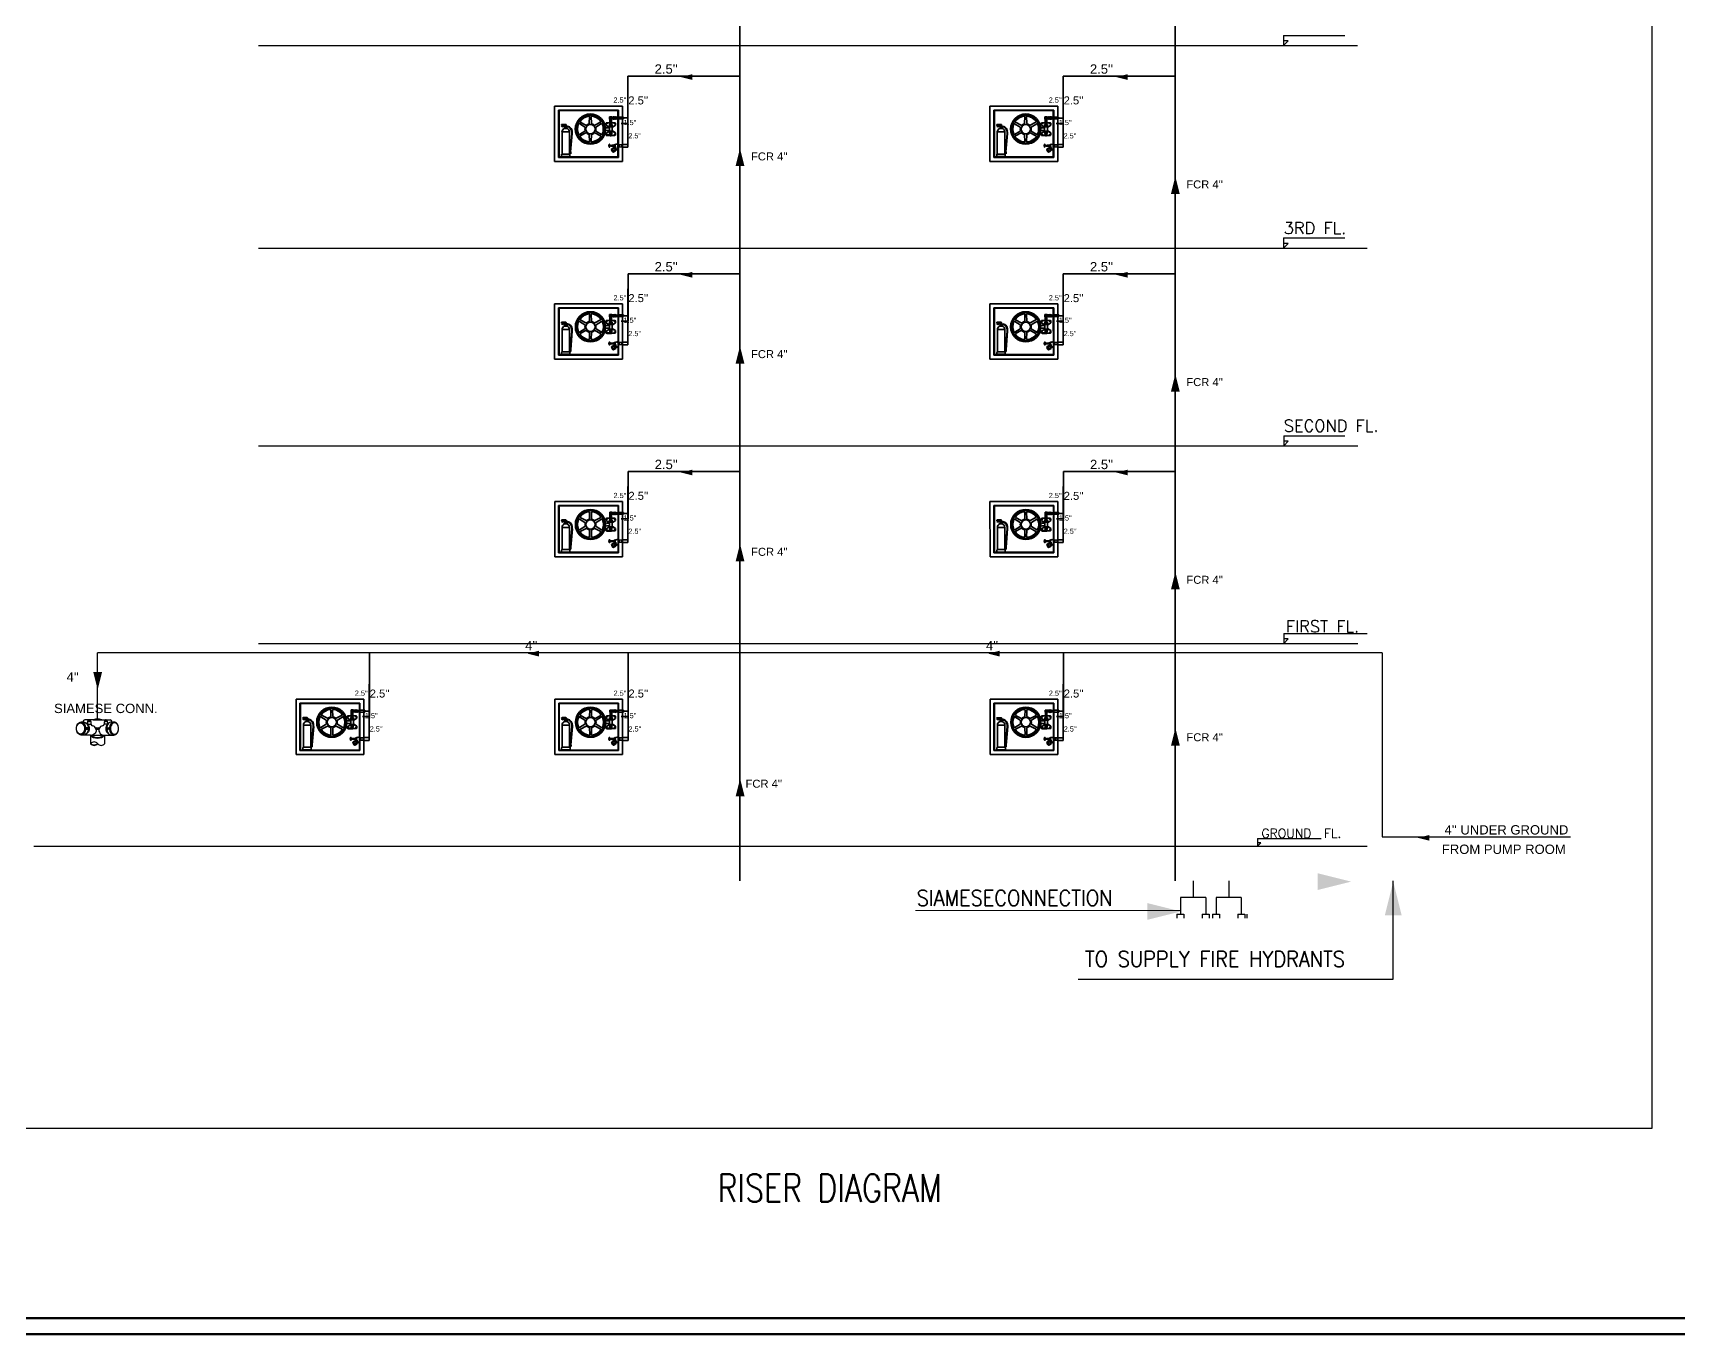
# Model space of a CAD drawing. Extents: x 846 to 947, y 375 to 797.
# Drawn here: x 880.08 to 922.23, y 375.03 to 408.38 of the extents above; entities that cross this region are included whole.
import ezdxf

# ---------------------------------------------------------------- set-up
doc = ezdxf.new("R2010")
doc.units = 0
doc.header["$MEASUREMENT"] = 0
for name, pattern in [('CONTINUA', [0]), ('DASHED', [19.05, 12.7, -6.35]), ('PHANTOM2', [1.25, 0.625, -0.125, 0.125, -0.125, 0.125, -0.125])]:
    doc.linetypes.add(name, pattern=pattern)
for name, color, linetype in [('COLOR_BLUE', 5, 'CONTINUOUS'), ('COLOR_GREEN', 3, 'CONTINUOUS'), ('CONSTRUCTION_CLASS', 7, 'CONTINUOUS'), ('Fire Piping', 1, 'CONTINUOUS'), ('FLOOR', 1, 'CONTINUOUS'), ('hvac-text', 3, 'CONTINUOUS'), ('PIP', 244, 'CONTINUOUS')]:
    doc.layers.add(name, color=color, linetype=linetype)
for name, color, linetype, lineweight in [('FF PIPE', 1, 'CONTINUOUS', 13), ('FF TEXT', 5, 'CONTINUOUS', 30), ('FIRE FIGHTING', 1, 'CONTINUOUS', 35), ('hvac', 4, 'CONTINUOUS', 40), ('text', 252, 'CONTINUOUS', 15), ('UG-BORDER', 20, 'CONTINUOUS', 80)]:
    doc.layers.add(name, color=color, linetype=linetype, lineweight=lineweight)
doc.styles.add('DAR ElYaum dim', font='arial.ttf')
doc.styles.add('IBA', font='ROMANS.shx', dxfattribs={"width": 0.8, "height": 0.2})
doc.styles.add('ROMANC', font='romanc', dxfattribs={"height": 250})
doc.styles.add('STYLE3', font='arial.ttf', dxfattribs={"width": 0.8})
doc.styles.add('TOM', font='SIMPLEX.SHX')
doc.dimstyles.new('Dar Elyaum Dimensions', dxfattribs={"dimtxt": 0.2, "dimasz": 0.01, "dimexe": 0.01, "dimexo": 0.01, "dimgap": 0.1, "dimtad": 1, "dimdec": 0, "dimlfac": 1000, "dimrnd": 5, "dimzin": 0, "dimdsep": 46, "dimtxsty": 'DAR ElYaum dim', "dimblk": 'Dot arrow 1-100', "dimcen": 0, "dimse1": 1, "dimse2": 1, "dimclrt": 256, "dimadec": 0, "dimazin": 0, "dimtfac": 1, "dimtdec": 0, "dimtix": 1, "dimtmove": 2, "dimatfit": 3, "dimldrblk": 'NONE', "dimfxl": 0.012, "dimfxlon": 1, "dimtolj": 1, "dimtzin": 0, "dimarcsym": 0})

# ---------------------------------------------------------------- blocks, each defined once
blk = doc.blocks.new('05ARRO')
at = {"layer": 'CONSTRUCTION_CLASS', "color": 3, "linetype": 'Continuous'}
blk.add_solid([(0, 0), (3.121, -0.78), (3.121, 0.781)], dxfattribs=at)
blk = doc.blocks.new('*E8080')
at = {"layer": 'FIRE FIGHTING', "color": 6, "linetype": 'CONTINUA'}
for major_axis in [(-242, 242), (-257, 257)]:
    blk.add_ellipse((2260957, 792612), major_axis=major_axis, ratio=1, start_param=3.839531, end_param=3.848297, dxfattribs=at)
blk = doc.blocks.new('A$C790876B6')
at = {"layer": 'FIRE FIGHTING', "color": 1, "linetype": 'CONTINUA'}
for p, q in [((0, 0.261), (0, 0.302)), ((0.013, 0.302), (0, 0.302)), ((0.013, 0.261), (0, 0.261)), ((0.013, 0.337), (0.013, 0.226)), ((0.035, 0.337), (0.035, 0.226)), ((0.092, 0.291), (0.037, 0.291)), ((0.092, 0.272), (0.037, 0.272)), ((0.092, 0.27), (0.092, 0.294)), ((0.095, 0.298), (0.101, 0.298)), ((0.101, 0.289), (0.095, 0.289)), ((0.101, 0.275), (0.095, 0.275)), ((0.095, 0.266), (0.101, 0.266)), ((0.126, 0.294), (0.1, 0.294)), ((0.126, 0.269), (0.1, 0.269)), ((0.101, 0.266), (0.101, 0.298)), ((0.192, 0.001), (0.113, 0.132)), ((0.114, 0.136), (0.123, 0.142)), ((0.124, 0.092), (0.122, 0.091)), ((0.159, 0.029), (0.122, 0.091)), ((0.205, 0.006), (0.123, 0.142)), ((0.126, 0.261), (0.126, 0.302)), ((0.202, 0.302), (0.126, 0.302)), ((0.202, 0.261), (0.126, 0.261)), ((0.134, 0.143), (0.126, 0.138)), ((0.163, 0.034), (0.128, 0.092)), ((0.131, 0.092), (0.129, 0.09)), ((0.165, 0.035), (0.13, 0.093)), ((0.134, 0.098), (0.131, 0.096)), ((0.133, 0.148), (0.217, 0.198)), ((0.212, 0.013), (0.133, 0.144)), ((0.162, 0.03), (0.159, 0.029)), ((0.164, 0.036), (0.162, 0.035)), ((0.171, 0.036), (0.168, 0.034)), ((0.205, 0.006), (0.195, 0)), ((0.211, 0.015), (0.203, 0.01)), ((0.226, 0.187), (0.206, 0.174)), ((0.206, 0.174), (0.233, 0.129)), ((0.211, 0.257), (0.211, 0.307)), ((0.298, 0.062), (0.215, 0.012)), ((0.217, 0.315), (0.234, 0.315)), ((0.234, 0.297), (0.217, 0.297)), ((0.234, 0.267), (0.217, 0.267)), ((0.217, 0.248), (0.234, 0.248)), ((0.299, 0.066), (0.22, 0.197)), ((0.275, 0.207), (0.231, 0.181)), ((0.233, 0.129), (0.253, 0.141)), ((0.234, 0.248), (0.234, 0.315)), ((0.245, 0.109), (0.265, 0.121)), ((0.273, 0.064), (0.245, 0.109)), ((0.246, 0.239), (0.246, 0.325)), ((0.255, 0.325), (0.246, 0.325)), ((0.246, 0.239), (0.255, 0.239)), ((0.255, 0.239), (0.246, 0.239)), ((0.255, 0.331), (0.255, 0.237)), ((0.27, 0.342), (0.261, 0.342)), ((0.261, 0.314), (0.27, 0.314)), ((0.261, 0.255), (0.27, 0.255)), ((0.261, 0.227), (0.27, 0.227)), ((0.293, 0.076), (0.273, 0.064)), ((0.334, 0.109), (0.275, 0.207)), ((0.275, 0.207), (0.292, 0.207)), ((0.276, 0.237), (0.276, 0.331)), ((0.284, 0.325), (0.276, 0.325)), ((0.276, 0.239), (0.276, 0.239)), ((0.334, 0.109), (0.29, 0.083)), ((0.342, 0.124), (0.292, 0.207)), ((0.334, 0.109), (0.342, 0.125)), ((0.413, 0.239), (0.424, 0.239)), ((0.424, 0.325), (0.414, 0.325)), ((0.424, 0.235), (0.424, 0.329)), ((0.43, 0.339), (0.439, 0.339)), ((0.439, 0.311), (0.43, 0.311)), ((0.439, 0.252), (0.43, 0.252)), ((0.439, 0.224), (0.43, 0.224)), ((0.445, 0.329), (0.445, 0.235)), ((0.445, 0.322), (0.47, 0.322)), ((0.445, 0.231), (0.47, 0.231)), ((0.47, 0.322), (0.571, 0.336)), ((0.47, 0.231), (0.47, 0.322)), ((0.47, 0.231), (0.571, 0.217)), ((0.571, 0.336), (0.571, 0.217)), ((0.571, 0.336), (0.598, 0.336)), ((0.571, 0.217), (0.598, 0.217))]:
    blk.add_line(p, q, dxfattribs=at)
at = {"layer": 'FIRE FIGHTING'}
for p, q in [((0.598, 0.336), (0.834, 0.336)), ((0.598, 0.217), (0.834, 0.217)), ((0.834, 0.217), (0.834, 0.336))]:
    blk.add_line(p, q, dxfattribs=at)
at = {"layer": 'FIRE FIGHTING', "color": 1, "linetype": 'CONTINUA'}
for centre, radius, start, end in [((0.024, 0.337), 0.011, 0, 180), ((0.024, 0.226), 0.011, 180, 0), ((0.096, 0.293), 0.00465, 109.34459, 250.65541), ((0.102, 0.282), 0.00982, 133.22645, 226.77355), ((0.096, 0.27), 0.00468, 109.65578, 251.31475), ((0.115, 0.134), 0.00265, 121.08022, 211.08022), ((0.126, 0.09), 0.00239, 31.08022, 121.08022), ((0.132, 0.094), 0.00239, 121.08022, 211.08022), ((0.135, 0.146), 0.00265, 121.08022, 211.08022), ((0.161, 0.032), 0.00239, 301.08022, 31.08022), ((0.167, 0.036), 0.00239, 211.08022, 301.08022), ((0.194, 0.003), 0.00265, 211.08022, 301.08022), ((0.203, 0.312), 0.0101, 264.90594, 324.7034), ((0.203, 0.251), 0.0101, 35.2966, 95.09406), ((0.221, 0.306), 0.00968, 109.34459, 250.65541), ((0.231, 0.282), 0.0205, 133.22645, 226.77355), ((0.221, 0.258), 0.00975, 109.65578, 251.31475), ((0.214, 0.015), 0.00265, 211.08022, 301.08022), ((0.218, 0.196), 0.00265, 31.08022, 121.08022), ((0.233, 0.325), 0.0126, 273.77626, 0), ((0.233, 0.239), 0.0126, 0, 86.22374), ((0.275, 0.328), 0.0198, 134.48384, 225.51616), ((0.332, 0.284), 0.0774, 157.53422, 202.46578), ((0.275, 0.241), 0.0198, 134.48384, 225.51616), ((0.256, 0.328), 0.0198, 314.48384, 45.51616), ((0.199, 0.284), 0.0774, 337.53422, 22.46578), ((0.256, 0.241), 0.0198, 314.48384, 45.51616), ((0.285, 0.223), 0.0177, 292.55025, 120.54893), ((0.349, 0.255), 0.095, 46.82834, 133.17166), ((0.297, 0.065), 0.00265, 301.08022, 31.08022), ((0.332, 0.21), 0.086, 276.70481, 19.67494), ((0.444, 0.325), 0.0198, 134.48384, 225.51616), ((0.501, 0.282), 0.0774, 157.53422, 202.46578), ((0.444, 0.238), 0.0198, 134.48384, 225.51616), ((0.426, 0.325), 0.0198, 314.48384, 45.51616), ((0.368, 0.282), 0.0774, 337.53422, 22.46578), ((0.426, 0.238), 0.0198, 314.48384, 45.51616)]:
    blk.add_arc(centre, radius, start, end, dxfattribs=at)
blk = doc.blocks.new('A$C41BB26E9')
at = {"layer": 'FIRE FIGHTING', "color": 17, "linetype": 'CONTINUA'}
for p, q in [((-2.859, -0.026), (0.11, -0.026)), ((-2.859, -2.448), (-2.859, -0.026)), ((-2.686, -0.199), (-0.063, -0.199)), ((-2.686, -2.275), (-2.686, -0.199)), ((-2.664, -0.22), (-0.084, -0.22)), ((-2.664, -2.253), (-2.664, -0.22)), ((-0.084, -0.22), (-0.084, -2.253)), ((-0.063, -0.199), (-0.063, -2.275)), ((0.11, -0.026), (0.11, -2.448)), ((0.11, -2.448), (-2.859, -2.448)), ((-0.063, -2.275), (-2.686, -2.275)), ((-0.084, -2.253), (-2.664, -2.253))]:
    blk.add_line(p, q, dxfattribs=at)
at = {"layer": 'FIRE FIGHTING', "color": 1, "linetype": 'CONTINUA'}
for p, q in [((-1.328, -0.497), (-1.339, -0.78)), ((-1.244, -0.78), (-1.254, -0.497)), ((-0.45, -0.5), (-0.353, -0.5)), ((-0.45, -0.597), (-0.45, -0.5)), ((-0.353, -0.597), (-0.45, -0.597)), ((-0.437, -0.829), (-0.437, -0.597)), ((-0.42, -0.529), (-0.382, -0.529)), ((-0.42, -0.568), (-0.42, -0.529)), ((-0.382, -0.568), (-0.42, -0.568)), ((-0.382, -0.529), (-0.382, -0.568)), ((-0.365, -0.829), (-0.365, -0.597)), ((-0.353, -0.5), (-0.353, -0.597)), ((-0.353, -0.512), (-0.29, -0.512)), ((-0.353, -0.585), (-0.29, -0.585)), ((-0.29, -0.594), (-0.29, -0.503)), ((-0.29, -0.503), (-0.27, -0.503)), ((-0.29, -0.594), (-0.27, -0.594)), ((-0.27, -0.519), (-0.27, -0.503)), ((-0.27, -0.594), (-0.27, -0.578)), ((-0.238, -0.544), (-0.261, -0.521)), ((-0.238, -0.553), (-0.261, -0.576)), ((-0.232, -0.538), (-0.254, -0.515)), ((-0.232, -0.56), (-0.254, -0.582)), ((-0.223, -0.538), (-0.2, -0.515)), ((-0.223, -0.56), (-0.2, -0.582)), ((-0.216, -0.544), (-0.193, -0.521)), ((-0.216, -0.553), (-0.193, -0.576)), ((-0.184, -0.519), (-0.184, -0.503)), ((-0.184, -0.503), (-0.165, -0.503)), ((-0.184, -0.594), (-0.184, -0.578)), ((-0.184, -0.594), (-0.165, -0.594)), ((-0.165, -0.594), (-0.165, -0.503)), ((-0.165, -0.517), (-0.118, -0.517)), ((-0.165, -0.58), (-0.118, -0.58)), ((-0.084, -0.508), (-0.118, -0.517)), ((-0.118, -0.58), (-0.118, -0.517)), ((-0.118, -0.58), (-0.084, -0.589)), ((-0.084, -0.508), (0.151, -0.508)), ((-0.084, -0.588), (0.151, -0.588)), ((-0.063, -0.594), (-0.063, -0.503)), ((0.151, -0.588), (0.151, -0.508)), ((-1.775, -0.797), (-1.535, -0.948)), ((-1.535, -1.119), (-1.775, -1.27)), ((-1.487, -0.865), (-1.738, -0.733)), ((-1.738, -1.334), (-1.487, -1.202)), ((-1.339, -1.287), (-1.328, -1.571)), ((-1.254, -1.571), (-1.244, -1.287)), ((-0.845, -0.733), (-1.095, -0.865)), ((-1.095, -1.202), (-0.845, -1.334)), ((-1.048, -0.948), (-0.808, -0.797)), ((-0.808, -1.27), (-1.048, -1.119)), ((-0.665, -1.246), (-0.605, -1.306)), ((-0.66, -1.231), (-0.609, -1.231)), ((-0.582, -1.288), (-0.645, -1.232)), ((-0.57, -0.973), (-0.634, -0.956)), ((-0.57, -1.094), (-0.634, -1.111)), ((-0.461, -1.13), (-0.609, -1.231)), ((-0.606, -0.865), (-0.606, -0.781)), ((-0.461, -0.965), (-0.606, -0.865)), ((-0.437, -0.757), (-0.582, -0.757)), ((-0.428, -1.32), (-0.571, -1.32)), ((-0.461, -0.973), (-0.57, -0.973)), ((-0.461, -1.094), (-0.57, -1.094)), ((-0.437, -1.293), (-0.57, -1.293)), ((-0.341, -0.829), (-0.461, -0.829)), ((-0.461, -0.865), (-0.461, -0.829)), ((-0.341, -0.865), (-0.461, -0.865)), ((-0.461, -1.13), (-0.461, -0.937)), ((-0.341, -0.937), (-0.461, -0.937)), ((-0.341, -1.13), (-0.461, -1.13)), ((-0.449, -1.229), (-0.449, -1.13)), ((-0.353, -1.166), (-0.449, -1.166)), ((-0.353, -1.202), (-0.449, -1.202)), ((-0.443, -1.233), (-0.449, -1.229)), ((-0.443, -1.255), (-0.443, -1.233)), ((-0.437, -1.258), (-0.443, -1.255)), ((-0.437, -1.296), (-0.437, -1.258)), ((-0.365, -1.267), (-0.437, -1.267)), ((-0.221, -1.31), (-0.368, -1.31)), ((-0.221, -0.757), (-0.365, -0.757)), ((-0.365, -1.258), (-0.359, -1.255)), ((-0.365, -1.296), (-0.365, -1.258)), ((-0.359, -1.233), (-0.353, -1.229)), ((-0.359, -1.255), (-0.359, -1.233)), ((-0.353, -1.229), (-0.353, -1.13)), ((-0.341, -0.865), (-0.341, -0.829)), ((-0.341, -0.965), (-0.197, -0.865)), ((-0.341, -1.13), (-0.341, -0.937)), ((-0.341, -1.102), (-0.197, -1.202)), ((-0.341, -1.13), (-0.197, -1.202)), ((-0.197, -0.865), (-0.197, -0.781)), ((-0.197, -1.286), (-0.197, -1.202))]:
    blk.add_line(p, q, dxfattribs=at)
at = {"layer": 'FIRE FIGHTING', "color": 32}
blk.add_line((0.151, -0.548), (0.35, -0.548), dxfattribs=at)
at = {"layer": 'FIRE FIGHTING', "color": 6, "linetype": 'CONTINUA'}
for p, q in [((-2.551, -0.913), (-2.401, -0.873)), ((-2.546, -0.93), (-2.551, -0.913)), ((-2.383, -0.886), (-2.546, -0.93)), ((-2.373, -0.834), (-2.54, -0.834)), ((-2.535, -1.159), (-2.535, -2.131)), ((-2.211, -1.159), (-2.535, -1.159)), ((-2.308, -0.973), (-2.438, -0.973)), ((-2.438, -1.005), (-2.438, -0.973)), ((-2.308, -1.005), (-2.438, -1.005)), ((-2.411, -0.973), (-2.411, -0.893)), ((-2.405, -1.005), (-2.405, -0.973)), ((-2.342, -0.886), (-2.383, -0.886)), ((-2.382, -0.885), (-2.381, -0.886)), ((-2.341, -1.005), (-2.341, -0.973)), ((-2.335, -0.973), (-2.335, -0.893)), ((-2.335, -0.902), (-2.324, -0.902)), ((-2.335, -0.934), (-2.324, -0.934)), ((-2.324, -0.934), (-2.324, -0.902)), ((-2.324, -0.907), (-2.303, -0.907)), ((-2.324, -0.929), (-2.303, -0.929)), ((-2.308, -1.005), (-2.308, -0.973)), ((-2.303, -0.929), (-2.303, -0.907)), ((-2.211, -1.159), (-2.211, -2.131)), ((-2.108, -1.221), (-2.179, -2.03)), ((-2.086, -1.223), (-2.157, -2.032)), ((-2.557, -2.153), (-2.557, -2.239)), ((-2.211, -2.131), (-2.535, -2.131)), ((-2.196, -2.109), (-2.189, -2.03)), ((-2.154, -2.113), (-2.196, -2.109)), ((-2.189, -2.03), (-2.147, -2.033)), ((-2.189, -2.153), (-2.189, -2.239)), ((-2.147, -2.033), (-2.154, -2.113)), ((-2.189, -2.239), (-2.557, -2.239))]:
    blk.add_line(p, q, dxfattribs=at)
at = {"layer": 'FIRE FIGHTING', "color": 32}
blk.add_lwpolyline([(0.35, -1.769), (0.35, 0.632)], dxfattribs=at)
at = {"layer": 'FIRE FIGHTING', "color": 1, "linetype": 'CONTINUA'}
for centre, major_axis, ratio, start_param, end_param in [((-1.291, -1.034), (-0.468, 0.468), 1, 4.712389, 10.995574), ((-1.291, -1.034), (-0.434, 0.434), 1, 4.712389, 10.995574), ((-1.726, -0.712), (-0.017, 0.017), 1, 0.148633, 1.869198), ((-1.291, -1.034), (0.4, 0.4), 1, 0.898564, 1.71943), ((-1.352, -0.496), (-0.017, 0.017), 1, 3.890388, 5.610953), ((-1.23, -0.496), (-0.017, 0.017), 1, -0.898564, 0.822001), ((-1.291, -1.034), (0.4, 0.4), 1, 6.134552, 6.955417), ((-0.856, -0.712), (0.017, 0.017), 1, 4.413987, 6.134552), ((-0.227, -0.549), (0.0371, 0.0371), 1, 6.283185248969683, 12.56637055614927), ((-0.227, -0.549), (0.0305, 0.0305), 1, 1.678216, 3.034172), ((-0.227, -0.549), (-0.0305, 0.0305), 1, -1.463376, -0.10742), ((-0.227, -0.549), (0.0305, 0.0305), 1, 3.249013, 4.604969), ((-0.227, -0.549), (-0.00838, 0.00838), 1, 0.401164, 1.169632), ((-0.227, -0.549), (-0.00575, 0.00575), 1, 1.57079626857044, 7.853981575750026), ((-0.227, -0.549), (-0.00838, 0.00838), 1, -1.169632, -0.401164), ((-0.227, -0.549), (-0.00838, 0.00838), 1, 1.97196, 2.740429), ((-0.227, -0.549), (0.00838, 0.00838), 1, 5.113553, 5.882021), ((-0.227, -0.549), (0.0305, 0.0305), 1, 4.819809, 6.175765), ((-1.291, -1.034), (0.4, 0.4), 1, 1.945762, 2.766627), ((-1.788, -0.818), (-0.017, 0.017), 1, -1.3456, 0.374965), ((-1.788, -1.25), (0.017, 0.017), 1, 2.766627, 4.487192), ((-1.726, -1.355), (0.017, 0.017), 1, 1.272394, 2.992959), ((-1.291, -1.034), (-0.4, 0.4), 1, 1.422163, 2.243028), ((-1.548, -0.968), (0.017, 0.017), 1, 5.247735, 6.508382), ((-1.548, -1.099), (-0.017, 0.017), 1, 2.916396, 4.177043), ((-1.291, -1.034), (0.17, 0.17), 1, 2.106143, 2.606246), ((-1.291, -1.034), (0.145, 0.145), 1, 3.141593, 9.424778), ((-1.476, -0.844), (-0.017, 0.017), 1, 1.869198, 3.129845), ((-1.476, -1.223), (0.017, 0.017), 1, 0.011747, 1.272394), ((-1.291, -1.034), (-0.17, 0.17), 1, -0.511851, -0.011747), ((-1.291, -1.034), (0.17, 0.17), 1, 3.15334, 3.653444), ((-1.363, -0.779), (0.017, 0.017), 1, 4.200538, 5.461185), ((-1.363, -1.288), (-0.017, 0.017), 1, 3.963593, 5.22424), ((-1.22, -0.779), (0.017, 0.017), 1, 2.392797, 3.653444), ((-1.22, -1.288), (-0.017, 0.017), 1, -0.511851, 0.748796), ((-1.291, -1.034), (-0.4, 0.4), 1, 2.469361, 3.290226), ((-1.291, -1.034), (0.17, 0.17), 1, 0.011747, 0.511851), ((-1.291, -1.034), (-0.17, 0.17), 1, 2.629741, 3.129845), ((-1.106, -0.844), (-0.017, 0.017), 1, 1.582544, 2.843191), ((-1.106, -1.223), (0.017, 0.017), 1, 0.298402, 1.559049), ((-1.035, -0.968), (-0.017, 0.017), 1, -0.225197, 1.03545), ((-1.035, -1.099), (0.017, 0.017), 1, 2.106143, 3.366789), ((-1.291, -1.034), (0.17, 0.17), 1, 5.247735, 5.747839), ((-0.856, -1.355), (-0.017, 0.017), 1, 3.290226, 5.010791), ((-0.795, -0.818), (-0.017, 0.017), 1, 4.337424, 6.057989), ((-0.795, -1.25), (0.017, 0.017), 1, 3.366789, 5.087354), ((-1.291, -1.034), (0.4, 0.4), 1, 5.087354, 5.90822), ((-0.582, -0.781), (-0.017, 0.017), 1, -0.785398, 0.785398), ((-0.571, -1.272), (0.034, 0.034), 1, 3.141593, 3.926991), ((-0.57, -0.793), (-0.0102, 0.0102), 1, 1.570796268582457, 7.853981575762043), ((-0.57, -1.274), (0.0102, 0.0102), 1, 6.283185248967147, 12.56637055614673), ((-0.57, -1.274), (0.0132, 0.0132), 1, 3.197577, 3.926991), ((-0.401, -0.901), (0.0496, 0.0496), 1, 1.815775, 2.896614), ((-0.401, -0.772), (0.0255, 0.0255), 1, 5.497787, 8.63938), ((-0.401, -1.296), (-0.0255, 0.0255), 0.999996, 0.7854, 3.926993), ((-0.401, -0.901), (-0.0496, 0.0496), 1, 3.386571, 4.46741), ((-0.233, -0.793), (-0.0102, 0.0102), 1, 1.570796268582457, 7.853981575762043), ((-0.233, -1.274), (0.0102, 0.0102), 1, 3.141593, 9.424778), ((-0.221, -0.781), (0.017, 0.017), 1, 5.497787, 7.068583), ((-0.221, -1.286), (-0.017, 0.017), 1, 2.356194, 3.926991), ((-1.352, -1.571), (0.017, 0.017), 1, 3.813825, 5.53439), ((-1.23, -1.571), (-0.017, 0.017), 1, 0.748796, 2.469361)]:
    blk.add_ellipse(centre, major_axis=major_axis, ratio=ratio, start_param=start_param, end_param=end_param, dxfattribs=at)
at = {"layer": 'FIRE FIGHTING', "color": 6, "linetype": 'CONTINUA'}
for centre, major_axis, start_param, end_param in [((-2.54, -0.854), (-0.0144, 0.0144), -0.785398, 2.934774), ((-2.373, -1.159), (0.115, 0.115), 1.095072, 2.356194), ((-2.468, -1.016), (-0.111, 0.111), -1.298974, -0.385761), ((-2.373, -0.86), (-0.0185, 0.0185), 1.610581, 5.497787), ((-2.373, -0.92), (0.0112, 0.0112), 3.141593, 9.424778), ((-2.342, -0.893), (0.00458, 0.00458), 5.497787, 7.068583), ((-2.373, -1.159), (0.115, 0.115), 5.497787, 6.75891), ((-2.317, -1.102), (0.123, 0.123), 0.22689, 0.706704), ((-2.317, -1.102), (0.139, 0.139), 0.22689, 0.706704), ((-2.345, -1.148), (-0.161, 0.161), 4.520588, 4.939279), ((-2.345, -1.148), (0.177, 0.177), 6.091384, 6.510075), ((-2.386, -1.176), (-0.196, 0.196), 4.166783, 4.520588), ((-2.386, -1.176), (-0.212, 0.212), 4.166783, 4.520588), ((-2.449, -1.191), (0.242, 0.242), 5.419093, 5.737579), ((-2.449, -1.191), (-0.257, 0.257), 3.848297, 4.166783), ((-2.535, -2.153), (0.0153, 0.0153), 0.785398, 2.356194), ((-2.211, -2.153), (-0.0153, 0.0153), 3.926991, 5.497787)]:
    blk.add_ellipse(centre, major_axis=major_axis, ratio=1, start_param=start_param, end_param=end_param, dxfattribs=at)
at = {"layer": 'FF PIPE', "color": 2, "lineweight": 0, "xscale": 0.0010000001639128, "yscale": 0.0010000001639128, "zscale": 0.0010000001639128}
blk.add_blockref('*E8080', (-2263.406, -793.803), dxfattribs=at)
at = {"layer": 'FF PIPE', "color": 4, "ltscale": 0.02}
blk.add_blockref('A$C790876B6', (-0.484, -2.046), dxfattribs=at)
at = {"layer": 'FIRE FIGHTING', "color": 3, "style": 'STYLE3', "width": 1}
for s, p in [("2.5''", (-0.282, 0.124)), ("1.5''", (0.157, -0.86)), ("2.5''", (0.368, -1.442))]:
    blk.add_text(s, height=0.2277, dxfattribs=at).set_placement(p)
blk = doc.blocks.new('Dot arrow 1-100')
blk = doc.blocks.new('S.C')
at = {"layer": 'COLOR_BLUE'}
for p, q in [((-193711, -32929), (-193711, -33174)), ((-193308, -32929), (-193308, -33174))]:
    blk.add_line(p, q, dxfattribs=at)
for centre, radius, start, end in [((-193607, -33260), 134, 39.5978, 140.4022), ((-193607, -33089), 134, 219.5978, 320.4022), ((-193607, -33089), 122, 218.7761, 321.2239), ((-193406, -33100), 123, 216.9999, 323.0001)]:
    blk.add_arc(centre, radius, start, end, dxfattribs=at)
at = {"layer": 'COLOR_GREEN'}
for p, q in [((-193919, -32558), (-193977, -32558)), ((-193919, -32546), (-193919, -32558)), ((-193904, -32558), (-193919, -32558)), ((-193629, -32497), (-193871, -32497)), ((-193819, -32727), (-193819, -32760)), ((-193787, -32719), (-193811, -32719)), ((-193787, -32768), (-193811, -32768)), ((-193795, -32727), (-193795, -32760)), ((-193790, -32558), (-193790, -32618)), ((-193790, -32618), (-193703, -32618)), ((-193779, -32727), (-193779, -32760)), ((-193703, -32558), (-193703, -32618)), ((-193629, -32497), (-193390, -32497)), ((-193552, -32726), (-193467, -32726)), ((-193552, -32762), (-193467, -32762)), ((-193390, -32497), (-193148, -32497)), ((-193316, -32558), (-193316, -32618)), ((-193228, -32618), (-193316, -32618)), ((-193240, -32727), (-193240, -32760)), ((-193232, -32719), (-193208, -32719)), ((-193232, -32768), (-193208, -32768)), ((-193228, -32558), (-193228, -32618)), ((-193224, -32727), (-193224, -32760)), ((-193200, -32727), (-193200, -32760)), ((-193115, -32558), (-193099, -32558)), ((-193099, -32546), (-193099, -32558)), ((-193099, -32558), (-193042, -32558)), ((-193711, -32929), (-193977, -32929)), ((-193711, -32929), (-193308, -32929)), ((-193308, -32929), (-193042, -32929))]:
    blk.add_line(p, q, dxfattribs=at)
for points in [[(-193977, -32929, -0.1336), (-194025, -32916, -0.106783), (-194070, -32875, -0.08267), (-194097, -32817, -0.071142), (-194108, -32744, -0.071142), (-194097, -32670, -0.08267), (-194070, -32613, -0.106783), (-194025, -32571, -0.1336), (-193977, -32558, -0.1336)], [(-193986, -32581, -0.024362), (-193978, -32580, -0.134558), (-193936, -32592, -0.106854), (-193897, -32628, -0.082233), (-193873, -32679, -0.070563), (-193863, -32744, -0.070563)], [(-193863, -32744, -0.070563), (-193873, -32809, -0.082233), (-193897, -32859, -0.106854), (-193936, -32896, -0.134558), (-193978, -32907, -0.024362), (-193986, -32907, -0.106854)], [(-193977, -32558, -0.1336), (-193930, -32571, -0.106783), (-193885, -32613, -0.08267), (-193857, -32670, -0.071142), (-193846, -32744, -0.071142)], [(-193846, -32744, -0.071142), (-193857, -32817, -0.08267), (-193885, -32875, -0.106783), (-193930, -32916, -0.1336), (-193977, -32929, -0.1336)], [(-193904, -32558, -0.13325), (-193857, -32571, -0.106783), (-193812, -32613, -0.08267), (-193784, -32670, -0.071142), (-193773, -32744, -0.071142)], [(-193773, -32744, -0.071142), (-193784, -32817, -0.08267), (-193812, -32875, -0.106783), (-193857, -32916, -0.133249), (-193904, -32929, -0.100351)], [(-193838, -32584, -0.054396), (-193822, -32592, -0.106854), (-193783, -32628, -0.082233), (-193758, -32679, -0.070563), (-193749, -32744, -0.070563)], [(-193749, -32744, -0.070563), (-193758, -32809, -0.082233), (-193783, -32859, -0.106854), (-193822, -32896, -0.054399), (-193838, -32903, -0.024362)], [(-193790, -32558, -0.072586), (-193787, -32534, -0.083742), (-193778, -32515, -0.10658), (-193763, -32502, -0.13126), (-193747, -32497, -0.13126), (-193731, -32502, -0.10658), (-193716, -32515, -0.083742), (-193706, -32534, -0.072586), (-193703, -32558, -0.072586)], [(-193540, -32762, -0.053666), (-193550, -32817, -0.08267), (-193578, -32875, -0.106783), (-193623, -32916, -0.133249), (-193670, -32929, -0.100351)], [(-193478, -32762, 0.053666), (-193468, -32817, 0.08267), (-193441, -32875, 0.106783), (-193396, -32916, 0.133249), (-193348, -32929, 0.100351)], [(-193228, -32558, 0.072586), (-193232, -32534, 0.083742), (-193241, -32515, 0.10658), (-193256, -32502, 0.13126), (-193272, -32497, 0.13126), (-193288, -32502, 0.10658), (-193303, -32515, 0.083742), (-193312, -32534, 0.072586), (-193316, -32558, 0.072586)], [(-193181, -32584, 0.054396), (-193197, -32592, 0.106854), (-193236, -32628, 0.082233), (-193261, -32679, 0.070563), (-193270, -32744, 0.070563)], [(-193270, -32744, 0.070563), (-193261, -32809, 0.082233), (-193236, -32859, 0.106854), (-193197, -32896, 0.054399), (-193181, -32903, 0.024362)], [(-193115, -32558, 0.13325), (-193162, -32571, 0.106783), (-193207, -32613, 0.08267), (-193235, -32670, 0.071142), (-193245, -32744, 0.071142)], [(-193245, -32744, 0.071142), (-193235, -32817, 0.08267), (-193207, -32875, 0.106783), (-193162, -32916, 0.133249), (-193115, -32929, 0.100351)], [(-193042, -32558, 0.1336), (-193089, -32571, 0.106783), (-193134, -32613, 0.08267), (-193162, -32670, 0.071142), (-193172, -32744, 0.071142)], [(-193172, -32744, 0.071142), (-193162, -32817, 0.08267), (-193134, -32875, 0.106783), (-193089, -32916, 0.1336), (-193042, -32929, 0.1336)], [(-193033, -32581, 0.024362), (-193041, -32580, 0.134558), (-193083, -32592, 0.106854), (-193122, -32628, 0.082233), (-193146, -32679, 0.070563), (-193155, -32744, 0.070563)], [(-193155, -32744, 0.070563), (-193146, -32809, 0.082233), (-193122, -32859, 0.106854), (-193083, -32896, 0.134558), (-193041, -32907, 0.024362), (-193033, -32907, 0.106854)], [(-193042, -32929, 0.1336), (-192994, -32916, 0.106783), (-192949, -32875, 0.08267), (-192921, -32817, 0.071142), (-192911, -32744, 0.071142), (-192921, -32670, 0.08267), (-192949, -32613, 0.106783), (-192994, -32571, 0.1336), (-193042, -32558, 0.1336)]]:
    blk.add_lwpolyline(points, format="xyb", dxfattribs=at)
for points in [[(-193879, -32744, -0.070563), (-193888, -32809, -0.082233), (-193913, -32859, -0.106854), (-193952, -32896, -0.134558), (-193994, -32907, -0.134558), (-194035, -32896, -0.106854), (-194074, -32859, -0.082233), (-194099, -32809, -0.070563), (-194108, -32744, -0.070563), (-194099, -32679, -0.082233), (-194074, -32628, -0.106854), (-194035, -32592, -0.134558), (-193994, -32580, -0.134558), (-193952, -32592, -0.106854), (-193913, -32628, -0.082233), (-193888, -32679, -0.070563)], [(-193140, -32744, 0.070563), (-193130, -32809, 0.082233), (-193106, -32859, 0.106854), (-193067, -32896, 0.134558), (-193025, -32907, 0.134558), (-192984, -32896, 0.106854), (-192944, -32859, 0.082233), (-192920, -32809, 0.070563), (-192911, -32744, 0.070563), (-192920, -32679, 0.082233), (-192944, -32628, 0.106854), (-192984, -32592, 0.134558), (-193025, -32580, 0.134558), (-193067, -32592, 0.106854), (-193106, -32628, 0.082233), (-193130, -32679, 0.070563)]]:
    blk.add_lwpolyline(points, format="xyb", close=True, dxfattribs=at)
for centre in [(-193747, -32544), (-193272, -32544)]:
    blk.add_circle(centre, 12.7, dxfattribs=at)
for centre, radius, start, end in [((-193871, -32546), 48.7, 90, 180), ((-193811, -32727), 7.91, 90, 180), ((-193811, -32760), 7.91, 180, 270), ((-193787, -32727), 7.91, 0, 180), ((-193787, -32760), 7.91, 180, 0), ((-193649, -32611), 54, 187.6862, 270), ((-193649, -32744), 79.1, 0, 90), ((-193509, -32744), 274, 64.1581, 115.8419), ((-193509, -32744), 258, 72.7826, 107.2174), ((-193552, -32744), 18.2, 90, 270), ((-193467, -32744), 18.2, 270, 90), ((-193369, -32744), 79.1, 90, 180), ((-193369, -32611), 54, 270, 352.3138), ((-193232, -32727), 7.91, 0, 180), ((-193232, -32760), 7.91, 180, 0), ((-193208, -32727), 7.91, 0, 90), ((-193208, -32760), 7.91, 270, 0), ((-193148, -32546), 48.7, 0, 90), ((-193509, -32744), 274, 222.6702, 317.3298), ((-193509, -32744), 258, 226, 314)]:
    blk.add_arc(centre, radius, start, end, dxfattribs=at)
blk = doc.blocks.new('DGFDGHF G')
at = {"layer": 'FIRE FIGHTING', "extrusion": (-0.011989, -0.017452, 0.999776)}
for p, q in [((1158.906, 418.709, -0.174), (1158.901, 471.519, 0.154)), ((1171.295, 418.709, -0.025), (1171.291, 471.254, 0.303)), ((1155.723, 441.617, 0.188), (1158.9, 441.617, 0.226)), ((1155.724, 440.268, 0.164), (1155.723, 441.617, 0.188)), ((1168.113, 441.617, 0.337), (1171.29, 441.617, 0.375)), ((1168.113, 440.268, 0.313), (1168.113, 441.617, 0.337)), ((1155.525, 440.268, 0.162), (1155.724, 440.268, 0.164)), ((1167.914, 440.268, 0.311), (1168.113, 440.268, 0.313)), ((1155.725, 435.987, 0.09), (1158.902, 435.987, 0.128)), ((1155.725, 434.639, 0.066), (1155.725, 435.987, 0.09)), ((1168.114, 435.987, 0.238), (1171.291, 435.987, 0.276)), ((1168.114, 434.639, 0.215), (1168.114, 435.987, 0.238)), ((1155.526, 434.639, 0.064), (1155.725, 434.639, 0.066)), ((1167.915, 434.639, 0.212), (1168.114, 434.639, 0.215)), ((1155.726, 430.358, -0.009), (1158.903, 430.358, 0.03)), ((1155.726, 429.009, -0.032), (1155.726, 430.358, -0.009)), ((1168.115, 430.358, 0.14), (1171.292, 430.358, 0.178)), ((1168.116, 429.009, 0.117), (1168.115, 430.358, 0.14)), ((1155.527, 429.009, -0.034), (1155.726, 429.009, -0.032)), ((1167.917, 429.009, 0.114), (1168.116, 429.009, 0.117)), ((1148.364, 423.38, -0.168), (1148.364, 425.201, -0.105)), ((1155.728, 423.38, -0.13), (1155.727, 425.2, -0.05)), ((1168.117, 423.38, 0.018), (1168.117, 425.2, 0.025)), ((1148.165, 423.38, -0.17), (1148.364, 423.38, -0.168)), ((1155.529, 423.38, -0.133), (1155.728, 423.38, -0.13)), ((1167.918, 423.38, 0.016), (1168.117, 423.38, 0.018))]:
    blk.add_line(p, q, dxfattribs=at)
at = {"layer": 'Fire Piping', "color": 1, "linetype": 'DASHED', "extrusion": (-0.011989, -0.017452, 0.999776)}
for p, q in [((1171.807, 418.709, -0.019), (1171.807, 418.232, -0.027)), ((1172.82, 418.709, -0.007), (1172.82, 418.232, -0.015)), ((1171.449, 418.232, -0.037), (1171.449, 417.755, -0.046)), ((1172.166, 418.232, -0.017), (1171.449, 418.232, -0.037)), ((1172.166, 418.232, -0.017), (1172.166, 417.755, -0.026)), ((1172.462, 418.232, -0.025), (1172.462, 417.755, -0.034)), ((1173.179, 418.232, -0.005), (1172.462, 418.232, -0.025)), ((1173.179, 418.232, -0.005), (1173.179, 417.755, -0.013)), ((1171.349, 417.755, -0.047), (1171.548, 417.755, -0.045)), ((1171.349, 417.755, -0.047), (1171.349, 417.644, -0.049)), ((1171.548, 417.755, -0.045), (1171.548, 417.644, -0.046)), ((1172.067, 417.755, -0.027), (1172.067, 417.644, -0.029)), ((1172.067, 417.755, -0.027), (1172.266, 417.755, -0.024)), ((1172.266, 417.755, -0.024), (1172.266, 417.644, -0.026)), ((1172.362, 417.755, -0.035), (1172.561, 417.755, -0.032)), ((1172.362, 417.755, -0.035), (1172.362, 417.644, -0.037)), ((1172.561, 417.755, -0.032), (1172.561, 417.644, -0.034)), ((1173.08, 417.755, -0.015), (1173.08, 417.644, -0.017)), ((1173.08, 417.755, -0.015), (1173.278, 417.755, -0.012)), ((1173.278, 417.755, -0.012), (1173.278, 417.644, -0.014)), ((1173.337, 417.755, -0.023), (1173.337, 417.644, -0.025))]:
    blk.add_line(p, q, dxfattribs=at)
at = {"layer": 'FLOOR', "color": 252, "extrusion": (-0.011989, -0.017452, 0.999776)}
for p, q in [((1145.21, 442.486, 0.077), (1176.49, 442.486, 0.452)), ((1145.21, 436.717, -0.024), (1176.491, 436.717, 0.352)), ((1145.21, 436.717, -0.024), (1176.76, 436.717, 0.355)), ((1145.21, 431.088, -0.122), (1176.492, 431.088, 0.253)), ((1145.21, 425.459, -0.22), (1176.493, 425.459, 0.155)), ((1138.813, 419.69, -0.398), (1176.763, 419.69, 0.058))]:
    blk.add_line(p, q, dxfattribs=at)
at = {"layer": 'hvac-text', "extrusion": (-0.011989, -0.017452, 0.999776)}
for p, q in [((1174.384, 442.778, 0.432), (1176.126, 442.778, 0.453)), ((1174.384, 442.778, 0.432), (1174.384, 442.486, 0.427)), ((1174.384, 442.486, 0.427), (1174.51, 442.62, 0.431)), ((1174.51, 442.62, 0.431), (1174.384, 442.62, 0.429)), ((1174.385, 437.009, 0.331), (1176.128, 437.009, 0.352)), ((1174.385, 437.009, 0.331), (1174.385, 436.717, 0.326)), ((1174.385, 436.717, 0.326), (1174.511, 436.851, 0.33)), ((1174.511, 436.851, 0.33), (1174.385, 436.851, 0.329)), ((1174.386, 431.379, 0.233), (1176.129, 431.379, 0.254)), ((1174.386, 431.379, 0.233), (1174.386, 431.088, 0.228)), ((1174.386, 431.088, 0.228), (1174.513, 431.221, 0.232)), ((1174.513, 431.221, 0.232), (1174.386, 431.221, 0.23)), ((1174.387, 425.75, 0.135), (1176.762, 425.75, 0.163)), ((1174.387, 425.75, 0.135), (1174.387, 425.459, 0.13)), ((1174.387, 425.459, 0.13), (1174.514, 425.592, 0.134)), ((1174.514, 425.592, 0.134), (1174.387, 425.592, 0.132)), ((1173.642, 419.912, 0.024), (1175.451, 419.912, 0.046)), ((1173.642, 419.912, 0.024), (1173.642, 419.69, 0.02)), ((1173.642, 419.69, 0.02), (1173.739, 419.791, 0.023)), ((1173.739, 419.791, 0.023), (1173.642, 419.791, 0.022))]:
    blk.add_line(p, q, dxfattribs=at)
at = {"layer": 'PIP', "color": 1}
for p, q in [((1177.192, 425.199, 0.08), (1140.624, 425.201, -0.141)), ((1140.625, 423.314, -0.376), (1140.624, 425.201, -0.041)), ((1177.192, 425.199, 0.08), (1177.192, 419.955, 0.08)), ((1177.192, 419.955, 0.08), (1182.546, 419.955, 0.08))]:
    blk.add_line(p, q, dxfattribs=at)
blk.add_lwpolyline([(1138.217, 476.113), (1184.863, 476.113), (1184.863, 411.651), (1138.217, 411.651)], close=True, dxfattribs=at)
at = {"layer": 'text', "color": 3}
blk.add_line((1171.449, 417.86, -0.044), (1163.908, 417.86, -0.044), dxfattribs=at)
at = {"layer": 'FIRE FIGHTING', "color": 20, "linetype": 'PHANTOM2', "ltscale": 0.02, "extrusion": (-0.011989, -0.017452, 0.999776)}
for p, xscale, yscale, zscale, rotation in [((703.798, 1019.014, -21.375), 0.1048634420604106, 0.1048634420604106, 0.1048634420604106, 34.49259601657674), ((714.01, 1026.031, -21.375), 0.1048634420604106, 0.1048634420604106, 0.1048634420604106, 34.49259601657674), ((706.335, 1018.294, -21.375), -0.1613283725546058, 0.1613283726080133, 0.1613283725072369, 124.4925960000899), ((716.998, 1024.654, -21.375), -0.1613283725546058, 0.1613283726080133, 0.1613283725072369, 124.4925960000899), ((706.986, 1014.374, -21.375), 0.1048634420604106, 0.1048634420604106, 0.1048634420604106, 34.49259601657673), ((717.198, 1021.391, -21.375), 0.1048634420604106, 0.1048634420604106, 0.1048634420604106, 34.49259601657673), ((709.523, 1013.653, -21.375), -0.1613283725546058, 0.1613283726080133, 0.1613283725072368, 124.4925960000899), ((720.186, 1020.013, -21.375), -0.1613283725546058, 0.1613283726080133, 0.1613283725072368, 124.4925960000899), ((710.175, 1009.734, -21.375), 0.1048634420604106, 0.1048634420604106, 0.1048634420604106, 34.49259601657673), ((720.387, 1016.75, -21.375), 0.1048634420604106, 0.1048634420604106, 0.1048634420604106, 34.49259601657673), ((712.712, 1009.013, -21.375), -0.1613283725546058, 0.1613283726080131, 0.1613283725072368, 124.4925960000899), ((723.375, 1015.373, -21.375), -0.1613283725546058, 0.1613283726080131, 0.1613283725072368, 124.4925960000899), ((709.495, 1003.011, -21.274), 0.1048634420604106, 0.1048634420604106, 0.1048634420604106, 34.49259601657673), ((720.305, 1010.435, -21.381), 0.1048634420604106, 0.1048634420604106, 0.1048634420604106, 34.49259601657673), ((725.895, 1011.705, -21.375), -0.1613283725546058, 0.1613283726080131, 0.1613283725072368, 124.4925960000899), ((716.499, 1003.502, -21.375), -0.1613283725546058, 0.1613283726080131, 0.1613283725072368, 124.4925960000899), ((733.355, 1013.037, -21.378), 0.1048634420604106, 0.1048634420604106, 0.1048634420604106, 34.49259601657675), ((732.497, 1010.935, -21.375), -0.3068019949963404, 0.306801995240654, 0.3068019951753154, 34.49259601657672), ((733.482, 1011.612, -21.375), -0.3068019949791703, 0.306801995240654, 0.3068019951753154, 124.4925960179719), ((728.979, 1007.487, -21.381), -0.3068019949963404, 0.306801995240654, 0.3068019951753154, 34.49259601657672)]:
    blk.add_blockref('05ARRO', p, dxfattribs=dict(at, xscale=xscale, yscale=yscale, zscale=zscale, rotation=rotation))
at = {"layer": 'Fire Piping', "ltscale": 0.05, "xscale": -0.1613283725455403, "yscale": 0.1613283725455403, "zscale": 0.1613283725423571, "rotation": 270}
blk.add_blockref('05ARRO', (1140.63, 424.147, -0.376), dxfattribs=at)
at = {"layer": 'Fire Piping', "color": 2, "xscale": 0.0010000001639128, "yscale": 0.0010000001639128, "zscale": 0.0010000001639128}
blk.add_blockref('S.C', (1334.135, 455.784, -0.376), dxfattribs=at)
at = {"layer": 'hvac', "extrusion": (-0.011989, -0.017452, 0.999776), "xscale": 0.6499999999921373, "yscale": 0.6499999999921373, "zscale": 0.6499999999921373}
for p, rotation in [((702.826, 1017.365, -21.375), 34.49259601657674), ((713.038, 1024.381, -21.375), 34.49259601657674), ((706.015, 1012.724, -21.375), 34.49259601657674), ((716.227, 1019.741, -21.375), 34.49259601657674), ((709.203, 1008.084, -21.375), 34.49259601657674), ((719.415, 1015.101, -21.375), 34.49259601657674), ((706.322, 999.275, -21.324), 34.49259601657676), ((712.392, 1003.444, -21.375), 34.49259601657674), ((722.604, 1010.46, -21.375), 34.49259601657674)]:
    blk.add_blockref('A$C41BB26E9', p, dxfattribs=dict(at, rotation=rotation))
at = {"layer": 'FF TEXT', "color": 3, "style": 'STYLE3'}
for s, height, p in [("4''", 0.2657, (1139.746, 424.378, -0.376)), ('SIAMESE CONN. ', 0.26573, (1139.389, 423.481, -0.376))]:
    blk.add_text(s, height=height, dxfattribs=at).set_placement(p)
at = {"layer": 'FIRE FIGHTING', "color": 3, "extrusion": (-0.011989, -0.017452, 0.999776), "style": 'STYLE3'}
for s, height, p in [("2.5''", 0.2657, (703.128, 1018.671, -21.375)), ("2.5''", 0.2657, (713.34, 1025.687, -21.375)), ("2.5''", 0.2277, (703.007, 1017.526, -21.375)), ("2.5''", 0.2277, (713.219, 1024.543, -21.375)), ("FCR 4''", 0.2277, (706.788, 1018.189, -21.375)), ("FCR 4''", 0.2277, (717.451, 1024.549, -21.375)), ("2.5''", 0.2657, (706.316, 1014.03, -21.375)), ("2.5''", 0.2657, (716.528, 1021.047, -21.375)), ("2.5''", 0.2277, (706.195, 1012.886, -21.375)), ("2.5''", 0.2277, (716.407, 1019.902, -21.375)), ("FCR 4''", 0.2277, (709.976, 1013.549, -21.375)), ("FCR 4''", 0.2277, (720.639, 1019.909, -21.375)), ("2.5''", 0.2657, (709.505, 1009.39, -21.375)), ("2.5''", 0.2657, (719.717, 1016.406, -21.375)), ("2.5''", 0.2277, (709.384, 1008.246, -21.375)), ("2.5''", 0.2277, (719.596, 1015.262, -21.375)), ("FCR 4''", 0.2277, (713.165, 1008.909, -21.375)), ("FCR 4''", 0.2277, (723.828, 1015.269, -21.375)), ("4''", 0.2657, (709.387, 1003.053, -21.282)), ("4''", 0.2657, (720.197, 1010.477, -21.389)), ("2.5''", 0.2277, (706.503, 999.436, -21.324)), ("2.5''", 0.2277, (712.572, 1003.605, -21.375)), ("2.5''", 0.2277, (722.784, 1010.622, -21.375)), ("FCR 4''", 0.2277, (726.367, 1011.573, -21.375)), ("FCR 4''", 0.2277, (716.773, 1003.376, -21.375)), ("4'' UNDER GROUND", 0.26573, (733.925, 1013.544, -21.396)), ('FROM PUMP ROOM', 0.26573, (734.175, 1013.045, -21.386))]:
    blk.add_text(s, height=height, rotation=34.4926, dxfattribs=at).set_placement(p)
at = {"layer": 'FIRE FIGHTING', "color": 5, "extrusion": (-0.011989, -0.017452, 0.999776), "style": 'TOM', "width": 0.9}
for s, p in [('SIAMESECONNECTION ', (722.692, 1003.364, -21.391)), ('TO SUPPLY FIRE HYDRANTS', (727.623, 1004.643, -21.375))]:
    blk.add_text(s, height=0.44721, rotation=34.4926, dxfattribs=at).set_placement(p)
at = {"layer": 'text', "color": 3, "extrusion": (-0.011989, -0.017452, 0.999776), "style": 'ROMANC'}
for s, height, p in [('3RD FL.', 0.3379, (720.471, 1025.049, -21.375)), ('SECOND FL.', 0.3379, (723.66, 1020.409, -21.375)), ('FIRST FL.', 0.3379, (726.944, 1015.735, -21.375)), ('GROUND  FL.', 0.25741, (729.684, 1010.516, -21.375))]:
    blk.add_text(s, height=height, rotation=34.4926, dxfattribs=at).set_placement(p)
at = {"layer": 'text', "color": 3}
blk.add_leader([(1177.495, 418.709, 0.049), (1177.496, 415.891), (1168.538, 415.891, -0.107)], dimstyle='Dar Elyaum Dimensions', override={"dimgap": 0.1, "dimtad": 0, "dimldrblk": 'DatumFilled', "dimarcsym": 1}, dxfattribs=at)

msp = doc.modelspace()

# ---------------------------------------------------------------- linework, layer by layer
at = {"layer": 'UG-BORDER'}
for p, q in [((846.77, 375.435), (941.961, 375.435)), ((846.366, 375.031), (942.366, 375.031))]:
    msp.add_line(p, q, dxfattribs=at)

# ---------------------------------------------------------------- block references
at = {"layer": 'PIP', "color": 1, "xscale": 0.9000000000000056, "yscale": 0.9000000000000056, "zscale": 0.9000000000000056}
msp.add_blockref('DGFDGHF G', (-144.824, 9.812), dxfattribs=at)

# ---------------------------------------------------------------- texts
at = {"layer": 'text', "color": 7, "style": 'IBA', "width": 0.8}
msp.add_text('RISER DIAGRAM ', height=0.71048, dxfattribs=at).set_placement((897.621, 378.417))

doc.saveas('drawing.dxf')
